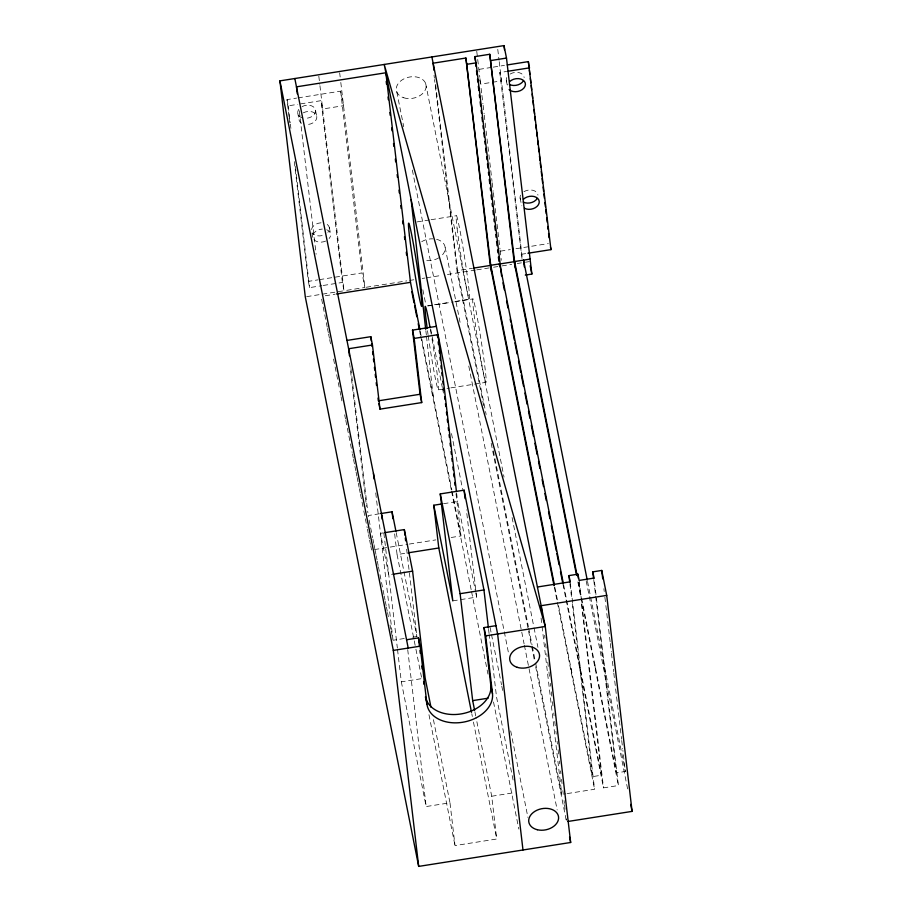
<?xml version="1.0" encoding="UTF-8"?>
<svg xmlns="http://www.w3.org/2000/svg" width="912" height="912" viewBox="0 0 912 912"><rect width="100%" height="100%" fill="white"/><g stroke="black" fill="none" stroke-linecap="round" stroke-linejoin="round"><path stroke-width="0.68" stroke-dasharray="4.56 3.42" d="M288.99 116.508L287.006 99.602L296.628 98.086M298.007 97.869L340.643 91.154L343.539 105.701L322.677 108.984L321.024 100.673L299.17 104.116M479.119 69.358L491.785 67.363M493.187 67.146L504.45 65.379M287.006 99.602L288.238 105.838L297.802 104.333M521.995 258.472L499.81 72.538L506.582 71.467M479.815 80.165L480.613 84.132L501.463 80.849L499.81 72.538M417.069 221.901L429.689 219.917M431.091 219.701L456.331 215.722M294.28 161.595L308.359 281.375L317.98 279.859M319.36 279.642L361.996 272.927L364.891 287.485L344.029 290.768L342.376 282.446L321.024 100.673M500.471 251.142L510.321 249.592M515.953 248.702L548.317 243.607M308.359 281.375L309.601 287.611L321.89 285.673M323.258 285.456L342.376 282.446M521.162 254.311L526.589 253.456M435.617 84.349L457.505 270.625L472.53 268.265M306.671 296.639L342.65 290.985M366.282 287.257L406.798 280.885M409.591 280.451L413.797 279.79M422.21 278.456L425.015 278.023M426.417 277.795L441.841 275.367M447.45 274.489L475.426 270.089M476.816 269.861L492.184 267.444M493.586 267.227L497.77 266.566M501.965 265.905L511.7 264.377M517.264 263.5L521.436 262.85M525.449 262.211L529.382 261.596M325.288 295.75L335.057 294.211M427.432 305.839L433.04 304.961M434.443 304.745L449.867 302.317M455.476 301.427L469.498 299.227M428.104 305.953L453.344 301.986M454.746 301.769L472.975 298.897M428.23 335.81A42.26 1.687 81.1 0 0 438.284 389.846L449.502 388.079M450.904 387.862L485.959 382.345A42.26 1.687 81.1 0 0 477.911 321.115A42.26 1.687 81.1 0 0 474.536 318.402A42.26 1.687 81.1 0 0 485.959 382.345M379.438 513.787L368.22 515.554L372.632 537.715M443.585 503.686L457.607 501.475L475.54 591.557M383.291 532.893L380.486 533.338L388.763 574.913L391.567 574.469M374.376 549.571L407.903 544.293M409.294 544.065L435.833 539.893M451.201 537.476L460.982 535.937L456.023 493.734M394.645 533.873L397.073 554.564L406.809 553.037M452.808 600.848L476.645 597.098L466.397 509.865M404.267 638.503L393.049 640.27L391.111 630.568M412.68 637.18L416.887 636.519L406.638 549.286M397.518 649.481L401.326 681.834L422.359 678.528M558.554 605.75L592.583 776.625L601.521 775.211L581.206 602.308M578.504 582.46L616.421 772.874L625.358 771.461L622.885 750.382M401.326 681.834L426.155 806.55L449.992 802.799L455.02 845.572L496.732 839.006L491.716 796.233L475.984 717.254M491.716 796.233L514.151 792.71M535.652 663.138L561.792 794.432L565.896 793.793M567.253 793.577L594.578 789.279L570.365 583.247M562.966 584.239L603.516 787.865L618.416 785.528L594.043 578.083M506.285 80.336L507.528 86.572A9.052 6.452 -11.3 0 1 507.642 84.862M520.102 197.95L521.345 204.185A9.052 6.452 -11.3 0 0 521.846 205.804M587.522 581.457L625.358 771.461M586.199 580.944L628.186 791.821M577.866 581.902L580.921 597.246M581.206 598.648L618.416 785.528M563.605 584.809L601.521 775.211M554.941 587.602L557.449 600.164M554.314 587.043L557.084 600.997M557.369 602.399L594.578 789.279M425.642 83.414L504.028 477.067M512.088 517.549L533.759 626.43M534.044 627.821L537.932 647.36M457.505 270.625L486.153 414.493M493.381 450.813L528.424 626.818M528.698 628.208L532.038 644.978M532.312 646.369L535.378 661.736M483.679 405.589L457.265 272.939L434.545 79.538M491.18 443.289L534.557 661.12M535.663 666.706L566.523 821.701L566.192 818.873M445.159 247.403L460.72 325.573M468.779 366.054L524.092 643.849M524.377 645.24L557.164 809.959M396.788 91.884L403.742 126.779M412.349 170.054L508.52 653.049M422.86 289.788L425.642 303.742M430.646 328.867L442.32 387.497M442.594 388.9L443.437 393.083M451.497 433.565L462.612 489.402M490.132 627.604L491.237 633.179M491.511 634.581L501.52 684.832M501.805 686.223L502.637 690.418M510.697 730.9L527.923 817.448M475.825 592.937L476.645 597.098M513.068 780.011L496.516 696.871L489.242 634.969M420.227 331.261L451.85 490.063M452.124 491.454L460.982 535.937M419.588 330.703L420.432 334.886M420.706 336.289L451.28 489.835M451.554 491.237L471.287 590.338M471.572 591.74L487.966 674.093M493.529 702.012L518.814 829.042M474.878 711.702L475.711 715.863M471.789 713.697L472.336 716.479M473.453 722.053L496.732 839.006M315.609 110.808L316.852 117.044M396.196 532.585L416.887 636.519M433.439 719.659L449.992 802.799M397.073 554.564L413.991 639.506M414.265 640.897L415.655 647.862M415.929 649.253L421.754 678.494M428.959 714.689L455.02 845.572M329.266 227.282L330.497 233.518M297.665 112.7L298.908 118.936M372.905 539.106L373.738 543.267M374.011 544.646L374.832 548.807M375.117 550.187L375.938 554.348M376.211 555.739L377.044 559.888M377.317 561.279L378.149 565.44M378.423 566.819L383.941 594.533M384.214 595.924L385.046 600.073M385.32 601.464L386.152 605.625M386.426 607.004L387.258 611.165M387.532 612.545L388.352 616.706M390.017 625.028L390.838 629.177M321.651 299.204L327.191 327.066M327.476 328.457L328.309 332.641M328.582 334.031L329.414 338.215M329.688 339.606L330.52 343.79M333.575 359.111L339.686 389.766M339.959 391.168L340.792 395.341M341.065 396.731L341.897 400.915M344.679 414.846L345.511 419.03M345.785 420.421L352.169 452.466M352.442 453.868L353.275 458.041M353.548 459.443L354.665 465.006M354.939 466.408L355.771 470.581M356.045 471.983L356.877 476.155M357.162 477.546L357.994 481.73M358.268 483.121L359.1 487.304M359.374 488.695L360.206 492.879M360.491 494.27L363.535 509.603M363.82 510.994L367.148 527.706M367.422 529.108L368.254 533.281M368.528 534.683L369.36 538.855M369.645 540.257L370.477 544.43M370.751 545.821L371.583 550.004M603.892 588.719L604.223 591.523M604.884 597.155L605.705 604.177M605.864 605.591L610.162 642.139M610.333 643.541L611.325 651.977M611.485 653.38L613.628 671.654M613.799 673.067L621.562 739.13M621.722 740.533L622.714 748.969M593.792 580.283L616.421 772.874M594.898 664.78L595.65 671.198M579.143 580.431L603.516 787.865M578.892 582.631L580.545 596.687M579.998 667.128L580.75 673.546M569.954 584.033L571.607 598.09M572.269 603.71L592.583 776.625M571.06 668.542L571.813 674.948M497.77 49.373L499.058 60.317M499.217 61.685L522.325 258.392M476.748 51.289L477.557 58.129M477.717 59.497L479.803 77.292M479.963 78.66L480.613 84.132M481.103 88.361L481.764 93.993M481.935 95.407L482.927 103.854M483.098 105.268L484.09 113.726M484.249 115.129L492.035 181.363M492.195 182.765L493.187 191.224M493.358 192.637L499.981 248.999M500.141 250.412L501.304 260.273M544.635 635.345L544.966 638.172M545.627 643.815L546.128 648.056M546.79 653.699L547.12 656.526M547.781 662.169L548.283 666.41M548.944 672.053L549.446 676.294M550.267 683.35L550.609 686.166M551.27 691.82L551.76 696.05M552.433 701.704L552.923 705.934M553.755 712.99L554.086 715.817M554.747 721.46L555.248 725.701M555.91 731.344L556.24 734.171M557.072 741.228L557.403 744.055M558.064 749.698L558.566 753.928M559.398 760.996L559.729 763.811M560.549 770.879L560.891 773.695M561.553 779.35L562.043 783.579M562.875 790.636L563.206 793.463M564.038 800.519L564.368 803.347M564.539 804.76L565.36 811.817M541.078 618.04L541.899 625.096M542.07 626.51L561.792 794.432M434.044 75.297L434.374 78.124M488.581 629.337L489.071 633.555M456.616 492.993L457.607 501.475M407.721 649.64L426.155 806.55M339.674 72.857L340.165 76.961M340.803 82.433L364.891 287.485M340.643 91.154L361.996 272.927M383.861 533.132L397.358 648.067M375.744 492.959L392.878 638.856M318.812 76.141L319.781 84.349M319.941 85.717L344.029 290.768M350.949 368.528L367.878 512.726M349.604 362.93L366.464 506.399M299.284 110.751L316.133 254.22M288.238 105.838L290.233 122.744M290.392 124.146L290.894 128.375M295.363 166.429L309.601 287.611M289.15 117.91L289.811 123.553M425.858 330.68L426.337 334.909M426.485 336.323L433.303 396.948M436.62 239.32A15.094 10.75 -11.3 0 1 441.682 255.656M438.797 257.834A15.094 10.75 -11.3 0 1 425.095 260.433M421.72 241.657A15.094 10.75 -11.3 0 1 432.904 238.819M431.992 338.831A42.26 1.687 81.1 0 1 438.284 389.846M428.047 334.522A42.26 1.687 81.1 0 1 427.511 330.714M430.441 329.825A42.26 1.687 81.1 0 1 431.547 336.209M520.604 199.568A9.052 6.452 -11.3 0 1 520.923 194.552M523.921 191.691A9.052 6.452 -11.3 0 1 537.989 195.134M506.787 81.943A9.052 6.452 -11.3 0 1 507.106 76.939M510.104 74.066A9.052 6.452 -11.3 0 1 524.172 77.52M302.054 106.601A9.052 6.452 -11.3 0 1 315.518 109.964A9.052 6.452 -11.3 0 1 304.426 118.275M302.248 117.853A9.052 6.452 -11.3 0 1 298.817 109.326M327.226 224.443A9.052 6.452 -11.3 0 1 327.898 232.298M322.175 235.592A9.052 6.452 -11.3 0 1 312.394 233.005M321.07 222.813A9.052 6.452 -11.3 0 0 311.653 231.466L312.896 237.701A9.052 6.452 -11.3 0 1 322.312 229.049M303.297 112.837A9.052 6.452 -11.3 0 1 316.76 116.2A9.052 6.452 -11.3 0 1 305.668 124.511M301.621 123.257A9.052 6.452 -11.3 0 1 300.059 115.562M326.713 229.721A9.052 6.452 -11.3 0 1 329.141 238.534M325.641 241.076A9.052 6.452 -11.3 0 1 313.637 239.24M403.788 97.778A15.094 10.75 -11.3 0 0 426.166 86.161A15.094 10.75 -11.3 0 0 403.697 78.991A15.094 10.75 -11.3 0 0 403.788 97.778M457.117 228.376A42.26 1.687 81.1 0 0 468.859 297.95A42.26 1.687 81.1 0 0 462.76 246.092A42.26 1.687 81.1 0 0 457.117 228.376"/><path stroke-width="1.37" d="M431.889 56.954L545.285 626.487L570.661 842.483L418.688 866.4L305.292 296.856L279.916 80.872L504.005 45.6L506.491 58.072L531.856 274.067L525.301 275.093M491.522 271.696L465.907 58.026L433.132 63.19L433.964 70.235M475.346 60.853L474.856 56.624L489.755 54.275L515.36 267.946M467.149 64.262L476.098 62.86L501.577 275.88M490.987 60.511L506.491 58.072M507.266 64.934L528.367 61.606L550.962 249.626L527.934 253.24M507.938 71.25L529.61 67.841M530.1 259.099L514.607 261.539L577.114 575.483M473.887 268.048L490.28 265.46L554.029 585.652M576.475 574.925L514.117 261.71L499.217 264.058L499.719 266.555M336.46 293.995L410.491 282.344L419.953 329.859M346.959 340.427L370.808 336.676L372.461 344.987L379.996 409.146L421.709 402.58L414.173 338.42L412.52 330.11L436.358 326.359M372.461 344.987L348.623 348.737L349.456 355.805M414.173 338.42L438.011 334.67L456.445 491.579M421.709 402.58L420.056 394.269L378.343 400.835L378.013 398.042M442.183 503.903L433.77 505.237L452.808 600.848L440.245 493.916L464.083 490.166L483.953 589.939L488.41 627.923M380.84 513.559L392.057 511.792L395.922 531.194M384.693 532.676L404.324 529.587L412.6 571.163L425.163 678.083L430.954 707.188M408.2 552.82L438.797 547.998L471.504 712.306M392.969 574.252L412.6 571.163M569.783 582.631L568.963 575.597L577.9 574.195L579.143 580.431L594.043 578.083L592.8 571.847L601.738 570.445L606.708 595.388L632.084 811.384L567.914 821.473M440.245 493.916L460.115 593.689L483.953 589.939M537.43 586.997L570.205 581.833L568.963 575.597M606.708 595.388L541.147 605.705L541.819 611.348M406.558 639.745L418.483 637.876L420.136 646.186L426.919 703.927A33.208 23.644 -11.3 0 0 462.464 722.293A33.208 23.644 -11.3 0 0 492.48 693.61L485.697 635.869L484.033 627.559L495.957 625.678M279.916 80.872L393.311 650.404L420.136 646.186M485.697 635.869L545.285 626.487L384.214 64.456L497.61 633.988L522.986 849.984M460.115 593.689L472.678 700.621L488.102 698.193M550.472 247.129L550.962 249.626M530.203 265.745L531.856 274.067M587.248 580.066L523.545 260.125L524.343 266.931M630.694 804.395L632.084 811.384M474.856 56.624L476.098 62.86M563.331 583.406L499.708 263.876L490.77 265.289L554.393 584.82M502.957 282.857L504.347 289.834M506.57 300.994L507.961 307.971M510.184 319.132L510.743 321.925M511.301 324.718L514.357 340.062M514.904 342.855L517.127 354.016M518.518 360.992L520.741 372.153M521.299 374.946L523.522 386.107M524.913 393.083L527.136 404.244M528.515 411.221L529.906 418.198M531.297 425.174L533.52 436.335M534.911 443.312L537.134 454.484M538.525 461.449L539.915 468.426M542.138 479.598L543.518 486.575M544.909 493.552L546.299 500.528M548.522 511.689L549.913 518.666M551.304 525.643L552.695 532.619M553.242 535.412L556.297 550.757M556.856 553.55L559.079 564.71M560.47 571.687L562.693 582.848M569.555 836.942L570.661 842.483M484.033 627.559L490.816 685.3L492.48 693.61M411.814 291.612L414.037 302.784M414.595 305.577L416.818 316.738M418.209 323.726L419.315 329.3M472.678 700.621L474.605 710.323M378.89 403.606L379.996 409.146M425.539 696.996L426.919 703.927M294.815 78.523L408.211 648.067M601.738 570.445L602.729 578.881M592.8 571.847L593.632 578.881M528.367 61.606L529.028 67.249M529.359 70.064L529.861 74.294M530.351 78.523L530.852 82.741M531.183 85.568L531.685 89.786M532.175 94.016L532.676 98.245M533.007 101.061L533.497 105.29M533.999 109.52L534.489 113.749M534.831 116.565L535.321 120.794M535.823 125.024L536.313 129.242M536.644 132.069L537.145 136.287M537.635 140.516L538.137 144.746M538.468 147.562L538.969 151.791M539.459 156.02L539.961 160.25M540.292 163.066L540.782 167.295M541.283 171.524L541.774 175.742M542.104 178.57L542.606 182.788M543.107 187.017L543.598 191.246M543.928 194.062L544.43 198.292M544.92 202.521L545.422 206.75M545.752 209.566L546.242 213.796M546.744 218.025L547.246 222.243M547.736 226.472L548.066 229.3M548.568 233.518L549.058 237.747M577.9 574.195L578.402 578.413M504.005 45.6L504.507 49.841M489.755 54.275L514.117 261.71M475.676 63.68L476.007 66.496M476.509 70.726L477.01 74.966M477.5 79.196L477.831 82.023M478.333 86.252L478.834 90.482M479.324 94.723L479.655 97.538M480.157 101.779L480.658 106.009M481.148 110.238L481.479 113.065M481.981 117.295L482.482 121.535M482.972 125.765L483.303 128.592M483.805 132.821L484.295 137.051M484.796 141.292L485.127 144.107M485.629 148.348L486.119 152.578M486.62 156.807L486.951 159.634M487.453 163.864L487.943 168.104M488.444 172.334L488.775 175.161M489.277 179.39L489.767 183.62M490.268 187.861L490.599 190.676M491.101 194.917L491.591 199.147M492.092 203.376L492.423 206.203M492.925 210.433L493.415 214.673M493.916 218.903L494.247 221.719M494.749 225.959L495.239 230.189M495.74 234.43L496.071 237.245M496.573 241.475L497.063 245.716M497.564 249.945L497.895 252.772M498.397 257.002L498.887 261.231M465.907 58.026L490.28 265.46M464.083 490.166L465.074 498.613M437.35 334.795L437.68 337.611M438.182 341.829L438.512 344.645M439.174 350.265L439.504 353.081M439.994 357.299L440.325 360.115M440.986 365.746L441.317 368.551M441.818 372.78L442.149 375.584M442.799 381.216L443.129 384.032M443.631 388.25L443.962 391.054M444.623 396.686L444.953 399.502M445.444 403.72L445.774 406.535M446.435 412.156L446.766 414.971M447.268 419.189L447.598 422.005M448.259 427.625L448.59 430.441M449.08 434.659L449.411 437.475M450.072 443.107L450.403 445.911M451.064 451.543L451.394 454.358M451.896 458.576L452.227 461.392M452.888 467.012L453.218 469.828M453.709 474.046L454.039 476.862M454.7 482.482L455.031 485.298M410.491 282.344L385.867 72.766L296.468 86.834L297.301 93.868M386.209 81.396L386.54 84.212M388.033 96.923L388.364 99.75M389.857 112.45L390.188 115.277M391.681 127.976L392.012 130.804M393.505 143.515L393.836 146.33M395.329 159.041L395.66 161.857M397.153 174.568L397.484 177.395M398.977 190.095L399.308 192.922M400.801 205.622L401.132 208.449M402.625 221.16L402.956 223.976M404.449 236.687L404.78 239.503M406.273 252.214L406.604 255.041M433.77 505.237L438.797 547.998M412.52 330.11L420.056 394.269M418.483 637.876L419.474 646.323M419.965 650.541L420.295 653.368M421.789 666.034L422.119 668.849M423.613 681.526L423.943 684.342M404.324 529.587L404.985 535.219M405.316 538.023L405.646 540.839M392.057 511.792L392.867 518.7M370.808 336.676L371.298 340.86M371.617 343.653L371.948 346.435M372.609 352.021L372.928 354.802M373.43 358.986L373.749 361.779M374.41 367.354L374.741 370.147M375.231 374.33L375.55 377.123M376.211 382.698L376.542 385.491M381.729 515.029L382.219 519.213M373.453 473.453L374.102 479.028M393.311 650.404L418.688 866.4M411.118 199.568L425.699 329.266M490.816 685.3A33.208 23.644 -11.3 0 1 461.654 713.834A33.208 23.644 -11.3 0 1 425.448 696.825M427.169 328.252A42.26 1.687 81.1 0 1 425.209 306.375A42.26 1.687 81.1 0 1 429.985 327.26M537.168 198.531A9.052 6.452 -11.3 0 1 523.26 202.076M523.351 80.917A9.052 6.452 -11.3 0 1 509.443 84.451M523.431 199.238A9.052 6.452 -11.3 0 1 536.074 197.243A9.052 6.452 -11.3 0 1 537.145 206.317A9.052 6.452 -11.3 0 1 524.503 208.312M509.614 81.613A9.052 6.452 -11.3 0 1 522.838 79.96A9.052 6.452 -11.3 0 1 522.211 89.604A9.052 6.452 -11.3 0 1 509.101 89.581M517.195 667.322A15.094 10.75 -11.3 0 0 539.573 655.705A15.094 10.75 -11.3 0 0 517.093 648.535A15.094 10.75 -11.3 0 0 517.195 667.322M537.293 829.726A15.094 10.75 -11.3 0 0 558.554 816.947A15.094 10.75 -11.3 0 0 535.116 811.201A15.094 10.75 -11.3 0 0 537.293 829.726M409.442 235.877A42.26 1.687 81.1 0 0 421.184 305.452A42.26 1.687 81.1 0 0 415.085 253.604A42.26 1.687 81.1 0 0 409.442 235.877"/></g></svg>
